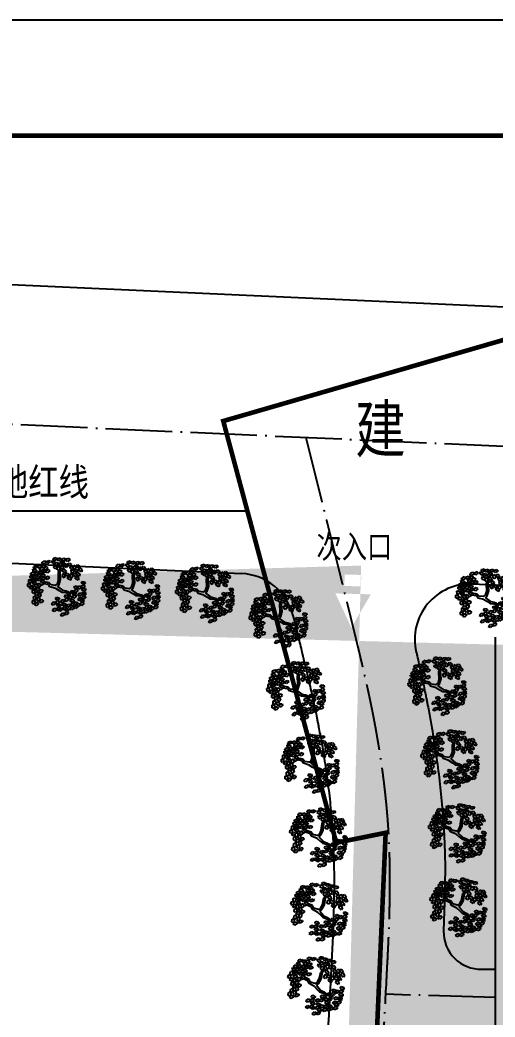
# Model space of a CAD drawing. Extents: x 302512 to 1034855, y -184136 to 410364.
# Drawn here: x 485778 to 537065, y 302794 to 410364 of the extents above; entities that cross this region are included whole.
import ezdxf
from ezdxf.enums import TextEntityAlignment as Align

# ---------------------------------------------------------------- set-up
doc = ezdxf.new("R2010")
doc.units = 0
doc.header["$MEASUREMENT"] = 0
doc.linetypes.add('ACAD_ISO04W100', pattern=[30.5, 24, -3, 0.5, -3])
doc.linetypes.add('DASHED2', pattern=[0.375, 0.25, -0.125])
for name, color, linetype in [('PUB_TEXT', 7, 'Continuous'), ('PUB_TITLE', 4, 'Continuous'), ('TREE2', 84, 'Continuous'), ('WALL', 4, 'Continuous'), ('WZ', 2, 'Continuous'), ('红线', 20, 'Continuous'), ('道路线', 161, 'Continuous')]:
    doc.layers.add(name, color=color, linetype=linetype)
doc.styles.add('-黑体', font='', dxfattribs={"width": 0.8})
doc.styles.add('DIM', font='txt')
doc.styles.get('-黑体').set_extended_font_data('黑体')

# ---------------------------------------------------------------- blocks, each defined once
blk = doc.blocks.new('M_F18')
for p, q in [((-1067, 1335), (-881, 1359)), ((-1032, 1219), (-1067, 1335)), ((-1054, 1505), (-932, 1605)), ((-1042, 1414), (-1054, 1505)), ((-933, 1400), (-1042, 1414)), ((-824, 1552), (-933, 1400)), ((-932, 1605), (-824, 1552)), ((-881, 1359), (-817, 1269)), ((-817, 1269), (-875, 1198)), ((-827, 1317), (-704, 1418)), ((-814, 1226), (-827, 1317)), ((-817, 1597), (-695, 1697)), ((-805, 1506), (-817, 1597)), ((-705, 1212), (-814, 1226)), ((-696, 1492), (-805, 1506)), ((-596, 1365), (-705, 1212)), ((-704, 1418), (-596, 1365)), ((-586, 1644), (-696, 1492)), ((-695, 1697), (-586, 1644)), ((-590, 1196), (-468, 1296)), ((-589, 1409), (-467, 1509)), ((-577, 1318), (-589, 1409)), ((-468, 1304), (-577, 1318)), ((-359, 1243), (-469, 1090)), ((-358, 1456), (-468, 1304)), ((-468, 1296), (-359, 1243)), ((-467, 1509), (-358, 1456)), ((-353, 1287), (-231, 1387)), ((-340, 1196), (-353, 1287)), ((-122, 1334), (-232, 1182)), ((-231, 1387), (-122, 1334)), ((-2, 1553), (59, 1699)), ((52, 1478), (-2, 1553)), ((155, 1517), (52, 1478)), ((59, 1699), (179, 1703)), ((179, 1703), (155, 1517)), ((208, 1557), (250, 1658)), ((327, 1412), (208, 1557)), ((236, 1304), (277, 1406)), ((355, 1159), (236, 1304)), ((250, 1658), (341, 1647)), ((277, 1406), (369, 1394)), ((406, 1503), (327, 1412)), ((341, 1647), (406, 1503)), ((434, 1250), (355, 1159)), ((369, 1394), (434, 1250)), ((410, 1506), (470, 1652)), ((464, 1432), (410, 1506)), ((566, 1470), (464, 1432)), ((470, 1652), (591, 1656)), ((591, 1656), (566, 1470)), ((620, 1510), (662, 1612)), ((739, 1365), (620, 1510)), ((647, 1257), (689, 1359)), ((767, 1112), (647, 1257)), ((662, 1612), (753, 1600)), ((681, 1450), (742, 1595)), ((735, 1375), (681, 1450)), ((689, 1359), (780, 1347)), ((838, 1414), (735, 1375)), ((818, 1456), (739, 1365)), ((742, 1595), (863, 1600)), ((753, 1600), (818, 1456)), ((780, 1347), (846, 1204)), ((863, 1600), (838, 1414)), ((891, 1454), (933, 1555)), ((1010, 1309), (891, 1454)), ((919, 1201), (961, 1302)), ((933, 1555), (1024, 1544)), ((961, 1302), (1052, 1291)), ((1090, 1400), (1010, 1309)), ((1024, 1544), (1090, 1400)), ((1041, 1252), (1101, 1398)), ((1095, 1178), (1041, 1252)), ((1052, 1291), (1117, 1147)), ((1101, 1398), (1222, 1403)), ((1222, 1403), (1197, 1217)), ((1251, 1257), (1292, 1358)), ((1370, 1111), (1251, 1257)), ((1292, 1358), (1384, 1347)), ((1384, 1347), (1449, 1203)), ((-1625, 804), (-1517, 858)), ((-1619, 646), (-1625, 804)), ((-1539, 601), (-1619, 646)), ((-1554, 1048), (-1446, 1103)), ((-1548, 890), (-1554, 1048)), ((-1468, 845), (-1548, 890)), ((-1462, 679), (-1539, 601)), ((-1517, 858), (-1462, 679)), ((-1491, 533), (-1397, 695)), ((-1391, 923), (-1468, 845)), ((-1446, 1103), (-1391, 923)), ((-1397, 695), (-1287, 692)), ((-1379, 579), (-1271, 633)), ((-1287, 692), (-1266, 603)), ((-1278, 847), (-1091, 871)), ((-1242, 731), (-1278, 847)), ((-1271, 633), (-1216, 454)), ((-1265, 1017), (-1143, 1117)), ((-1252, 926), (-1265, 1017)), ((-1144, 912), (-1252, 926)), ((-1086, 710), (-1242, 731)), ((-1186, 520), (-1064, 620)), ((-1034, 1064), (-1144, 912)), ((-1143, 1117), (-1034, 1064)), ((-1091, 871), (-1027, 781)), ((-1027, 781), (-1086, 710)), ((-1064, 620), (-955, 567)), ((-875, 1198), (-1032, 1219)), ((-1027, 1109), (-905, 1209)), ((-1015, 1018), (-1027, 1109)), ((-906, 1004), (-1015, 1018)), ((-949, 611), (-826, 711)), ((-797, 1156), (-906, 1004)), ((-905, 1209), (-797, 1156)), ((-839, 1147), (-653, 1171)), ((-804, 1031), (-839, 1147)), ((-718, 658), (-827, 506)), ((-826, 711), (-718, 658)), ((-647, 1010), (-804, 1031)), ((-686, 745), (-564, 845)), ((-674, 654), (-686, 745)), ((-565, 639), (-674, 654)), ((-653, 1171), (-589, 1082)), ((-589, 1082), (-647, 1010)), ((-603, 1025), (-417, 1049)), ((-567, 909), (-603, 1025)), ((-578, 1105), (-590, 1196)), ((-469, 1090), (-578, 1105)), ((-411, 888), (-567, 909)), ((-456, 792), (-565, 639)), ((-564, 845), (-456, 792)), ((-449, 837), (-327, 937)), ((-437, 746), (-449, 837)), ((-328, 731), (-437, 746)), ((-417, 1049), (-353, 960)), ((-353, 960), (-411, 888)), ((-232, 1182), (-340, 1196)), ((-218, 884), (-328, 731)), ((-327, 937), (-218, 884)), ((182, 1055), (243, 1201)), ((236, 981), (182, 1055)), ((339, 1019), (236, 981)), ((243, 1201), (363, 1206)), ((363, 1206), (339, 1019)), ((392, 1059), (434, 1161)), ((511, 914), (392, 1059)), ((420, 806), (461, 908)), ((539, 661), (420, 806)), ((434, 1161), (525, 1149)), ((456, 591), (543, 648)), ((461, 908), (553, 897)), ((506, 886), (567, 1032)), ((560, 812), (506, 886)), ((590, 1006), (511, 914)), ((525, 1149), (590, 1006)), ((618, 753), (539, 661)), ((543, 648), (578, 751)), ((553, 897), (618, 753)), ((663, 851), (560, 812)), ((567, 1032), (688, 1037)), ((605, 601), (754, 648)), ((688, 1037), (663, 851)), ((716, 890), (758, 992)), ((835, 745), (716, 890)), ((744, 638), (786, 739)), ((863, 492), (744, 638)), ((758, 992), (849, 981)), ((846, 1204), (767, 1112)), ((786, 739), (877, 728)), ((914, 837), (835, 745)), ((849, 981), (914, 837)), ((877, 728), (942, 584)), ((1038, 1056), (919, 1201)), ((953, 670), (1014, 816)), ((1007, 596), (953, 670)), ((1110, 635), (1007, 596)), ((1014, 816), (1134, 821)), ((1117, 1147), (1038, 1056)), ((1197, 1217), (1095, 1178)), ((1134, 821), (1110, 635)), ((1146, 858), (1206, 1004)), ((1200, 784), (1146, 858)), ((1163, 675), (1205, 776)), ((1282, 529), (1163, 675)), ((1303, 822), (1200, 784)), ((1205, 776), (1296, 765)), ((1206, 1004), (1327, 1008)), ((1278, 1004), (1320, 1105)), ((1397, 859), (1278, 1004)), ((1361, 621), (1282, 529)), ((1296, 765), (1361, 621)), ((1327, 1008), (1303, 822)), ((1320, 1105), (1411, 1094)), ((1356, 862), (1398, 964)), ((1475, 717), (1356, 862)), ((1449, 1203), (1370, 1111)), ((1383, 609), (1425, 711)), ((1477, 950), (1397, 859)), ((1398, 964), (1489, 952)), ((1411, 1094), (1477, 950)), ((1425, 711), (1516, 699)), ((1554, 809), (1475, 717)), ((1489, 952), (1554, 809)), ((1516, 699), (1582, 556)), ((-1765, 287), (-1657, 342)), ((-1759, 129), (-1765, 287)), ((-1679, 84), (-1759, 129)), ((-1694, 532), (-1586, 586)), ((-1689, 374), (-1694, 532)), ((-1609, 329), (-1689, 374)), ((-1602, 162), (-1679, 84)), ((-1657, 342), (-1602, 162)), ((-1631, 16), (-1537, 179)), ((-1517, -25), (-1631, 16)), ((-1531, 407), (-1609, 329)), ((-1586, 586), (-1531, 407)), ((-1537, 179), (-1428, 176)), ((-1406, 86), (-1517, -25)), ((-1377, 491), (-1491, 533)), ((-1449, 334), (-1342, 389)), ((-1444, 176), (-1449, 334)), ((-1364, 131), (-1444, 176)), ((-1428, 176), (-1406, 86)), ((-1373, 421), (-1379, 579)), ((-1266, 603), (-1377, 491)), ((-1293, 376), (-1373, 421)), ((-1286, 209), (-1364, 131)), ((-1342, 389), (-1286, 209)), ((-1316, 63), (-1222, 226)), ((-1202, 21), (-1316, 63)), ((-1216, 454), (-1293, 376)), ((-1222, 226), (-1112, 223)), ((-1091, 133), (-1202, 21)), ((-1199, 349), (-1012, 373)), ((-1163, 234), (-1199, 349)), ((-1174, 429), (-1186, 520)), ((-1065, 414), (-1174, 429)), ((-1007, 213), (-1163, 234)), ((-1112, 223), (-1091, 133)), ((-955, 567), (-1065, 414)), ((-1012, 373), (-949, 284)), ((-949, 284), (-1007, 213)), ((-824, 235), (-990, 347)), ((-824, 338), (-981, 432)), ((-936, 520), (-949, 611)), ((-827, 506), (-936, 520)), ((-386, 282), (-824, 338)), ((-394, 159), (-824, 235)), ((-699, 574), (-513, 598)), ((-664, 459), (-699, 574)), ((-507, 438), (-664, 459)), ((-513, 598), (-449, 509)), ((-449, 509), (-507, 438)), ((-158, 37), (-394, 159)), ((-96, 122), (-386, 282)), ((-96, -103), (-158, 37)), ((0, 0), (-96, 122)), ((0, 0), (289, 263)), ((88, -122), (254, 66)), ((254, 66), (394, 216)), ((289, 263), (377, 469)), ((377, 469), (456, 591)), ((394, 216), (473, 441)), ((473, 441), (605, 601)), ((594, 379), (654, 525)), ((648, 305), (594, 379)), ((750, 344), (648, 305)), ((654, 525), (775, 530)), ((775, 530), (750, 344)), ((804, 383), (846, 485)), ((923, 238), (804, 383)), ((831, 131), (873, 232)), ((951, -15), (831, 131)), ((846, 485), (937, 474)), ((942, 584), (863, 492)), ((873, 232), (964, 221)), ((1002, 330), (923, 238)), ((937, 474), (1002, 330)), ((1030, 77), (951, -15)), ((964, 221), (1030, 77)), ((1076, 145), (1136, 291)), ((1130, 70), (1076, 145)), ((1232, 109), (1130, 70)), ((1136, 291), (1257, 295)), ((1191, 422), (1232, 523)), ((1310, 277), (1191, 422)), ((1232, 523), (1324, 512)), ((1257, 295), (1232, 109)), ((1286, 149), (1327, 250)), ((1405, 4), (1286, 149)), ((1389, 368), (1310, 277)), ((1324, 512), (1389, 368)), ((1327, 250), (1419, 239)), ((1503, 464), (1383, 609)), ((1484, 95), (1405, 4)), ((1409, 220), (1469, 366)), ((1463, 145), (1409, 220)), ((1419, 239), (1484, 95)), ((1565, 184), (1463, 145)), ((1469, 366), (1590, 370)), ((1582, 556), (1503, 464)), ((1590, 370), (1565, 184)), ((1619, 224), (1660, 325)), ((1738, 79), (1619, 224)), ((1646, -29), (1688, 72)), ((1660, 325), (1752, 314)), ((1688, 72), (1779, 61)), ((1817, 170), (1738, 79)), ((1752, 314), (1817, 170)), ((1779, 61), (1845, -83)), ((-1703, -450), (-1609, -374)), ((-1664, -603), (-1703, -450)), ((-1686, -196), (-1592, -120)), ((-1647, -349), (-1686, -196)), ((-1576, -631), (-1664, -603)), ((-1559, -377), (-1647, -349)), ((-1609, -374), (-1517, -538)), ((-1592, -120), (-1500, -284)), ((-1517, -538), (-1576, -631)), ((-1500, -284), (-1559, -377)), ((-1515, -687), (-1458, -508)), ((-1458, -508), (-1350, -488)), ((-1310, -571), (-1395, -704)), ((-1361, -675), (-1267, -599)), ((-1350, -488), (-1310, -571)), ((-1344, -422), (-1250, -345)), ((-1305, -575), (-1344, -422)), ((-1217, -602), (-1305, -575)), ((-1267, -599), (-1175, -763)), ((-1250, -345), (-1158, -509)), ((-1158, -509), (-1217, -602)), ((-1160, -591), (-1066, -515)), ((-1121, -744), (-1160, -591)), ((-1143, -337), (-1049, -261)), ((-1104, -490), (-1143, -337)), ((-1016, -517), (-1104, -490)), ((-1066, -515), (-974, -679)), ((-1049, -261), (-957, -425)), ((-957, -425), (-1016, -517)), ((-757, -685), (-663, -609)), ((-740, -431), (-646, -355)), ((-701, -584), (-740, -431)), ((-613, -611), (-701, -584)), ((-663, -609), (-571, -773)), ((-646, -355), (-554, -519)), ((-554, -519), (-613, -611)), ((-324, -460), (-447, -761)), ((-228, -516), (-342, -807)), ((-175, -366), (-324, -460)), ((-79, -451), (-228, -516)), ((-96, -103), (-175, -366)), ((88, -122), (-79, -451)), ((629, -193), (689, -48)), ((683, -268), (629, -193)), ((785, -229), (683, -268)), ((689, -48), (810, -43)), ((810, -43), (785, -229)), ((839, -189), (881, -88)), ((958, -334), (839, -189)), ((866, -442), (908, -341)), ((986, -587), (866, -442)), ((881, -88), (972, -99)), ((908, -341), (999, -352)), ((1037, -243), (958, -334)), ((972, -99), (1037, -243)), ((1065, -496), (986, -587)), ((999, -352), (1065, -496)), ((1032, -212), (1092, -66)), ((1086, -287), (1032, -212)), ((1188, -248), (1086, -287)), ((1092, -66), (1213, -62)), ((1213, -62), (1188, -248)), ((1242, -208), (1284, -106)), ((1361, -353), (1242, -208)), ((1269, -461), (1311, -359)), ((1389, -606), (1269, -461)), ((1284, -106), (1375, -118)), ((1311, -359), (1402, -371)), ((1313, -104), (1355, -3)), ((1432, -249), (1313, -104)), ((1355, -3), (1446, -14)), ((1440, -262), (1361, -353)), ((1375, -118), (1440, -262)), ((1468, -515), (1389, -606)), ((1402, -371), (1468, -515)), ((1512, -158), (1432, -249)), ((1446, -14), (1512, -158)), ((1765, -174), (1646, -29)), ((1845, -83), (1765, -174)), ((-1545, -1023), (-1451, -947)), ((-1506, -1176), (-1545, -1023)), ((-1528, -769), (-1434, -693)), ((-1489, -922), (-1528, -769)), ((-1395, -704), (-1515, -687)), ((-1419, -1203), (-1506, -1176)), ((-1401, -949), (-1489, -922)), ((-1451, -947), (-1359, -1111)), ((-1434, -693), (-1342, -857)), ((-1359, -1111), (-1419, -1203)), ((-1342, -857), (-1401, -949)), ((-1322, -828), (-1361, -675)), ((-1357, -1260), (-1300, -1081)), ((-1235, -856), (-1322, -828)), ((-1300, -1081), (-1192, -1061)), ((-1152, -1143), (-1237, -1276)), ((-1175, -763), (-1235, -856)), ((-1192, -1061), (-1152, -1143)), ((-1186, -1276), (-1092, -1200)), ((-1173, -912), (-1116, -733)), ((-1053, -929), (-1173, -912)), ((-1169, -1023), (-1075, -946)), ((-1130, -1176), (-1169, -1023)), ((-1042, -1203), (-1130, -1176)), ((-1033, -771), (-1121, -744)), ((-1116, -733), (-1008, -713)), ((-1092, -1200), (-1000, -1364)), ((-1075, -946), (-983, -1110)), ((-968, -796), (-1053, -929)), ((-983, -1110), (-1042, -1203)), ((-974, -679), (-1033, -771)), ((-1008, -713), (-968, -796)), ((-985, -1164), (-891, -1088)), ((-946, -1317), (-985, -1164)), ((-972, -828), (-915, -649)), ((-852, -844), (-972, -828)), ((-967, -910), (-873, -834)), ((-928, -1063), (-967, -910)), ((-841, -1090), (-928, -1063)), ((-915, -649), (-807, -629)), ((-891, -1088), (-799, -1251)), ((-873, -834), (-782, -998)), ((-767, -711), (-852, -844)), ((-782, -998), (-841, -1090)), ((-807, -629), (-767, -711)), ((-797, -1400), (-739, -1221)), ((-765, -1182), (-671, -1106)), ((-726, -1335), (-765, -1182)), ((-718, -838), (-757, -685)), ((-748, -929), (-654, -852)), ((-709, -1082), (-748, -929)), ((-739, -1221), (-631, -1201)), ((-630, -865), (-718, -838)), ((-621, -1109), (-709, -1082)), ((-671, -1106), (-580, -1270)), ((-654, -852), (-562, -1016)), ((-631, -1201), (-592, -1284)), ((-571, -773), (-630, -865)), ((-562, -1016), (-621, -1109)), ((-569, -922), (-512, -743)), ((-449, -938), (-569, -922)), ((-520, -1240), (-412, -1220)), ((-512, -743), (-404, -723)), ((-364, -805), (-449, -938)), ((-434, -1022), (-248, -1004)), ((-403, -1138), (-434, -1022)), ((-412, -1220), (-372, -1303)), ((-404, -723), (-364, -805)), ((-247, -1164), (-403, -1138)), ((-342, -807), (-272, -958)), ((-248, -1004), (-187, -1095)), ((-187, -1095), (-247, -1164)), ((-209, -1140), (-22, -1122)), ((-178, -1257), (-209, -1140)), ((-26, -1056), (0, -949)), ((115, -1180), (-26, -1056)), ((-22, -1122), (38, -1214)), ((38, -1214), (-22, -1283)), ((0, -949), (91, -946)), ((91, -946), (179, -1077)), ((179, -1077), (115, -1180)), ((170, -1125), (357, -1107)), ((202, -1241), (170, -1125)), ((357, -1107), (418, -1198)), ((418, -1198), (357, -1268)), ((395, -1243), (582, -1225)), ((579, -1159), (604, -1052)), ((719, -1283), (579, -1159)), ((582, -1225), (643, -1317)), ((604, -1052), (696, -1049)), ((696, -1049), (783, -1181)), ((783, -1181), (719, -1283)), ((-1237, -1276), (-1357, -1260)), ((-1147, -1429), (-1186, -1276)), ((-1059, -1457), (-1147, -1429)), ((-1000, -1364), (-1059, -1457)), ((-998, -1513), (-941, -1334)), ((-878, -1530), (-998, -1513)), ((-858, -1344), (-946, -1317)), ((-941, -1334), (-833, -1314)), ((-793, -1397), (-878, -1530)), ((-799, -1251), (-858, -1344)), ((-833, -1314), (-793, -1397)), ((-677, -1417), (-797, -1400)), ((-785, -1519), (-598, -1501)), ((-753, -1636), (-785, -1519)), ((-598, -1662), (-753, -1636)), ((-639, -1363), (-726, -1335)), ((-592, -1284), (-677, -1417)), ((-580, -1270), (-639, -1363)), ((-598, -1501), (-537, -1593)), ((-537, -1593), (-598, -1662)), ((-577, -1419), (-520, -1240)), ((-458, -1436), (-577, -1419)), ((-560, -1637), (-373, -1620)), ((-528, -1754), (-560, -1637)), ((-372, -1780), (-528, -1754)), ((-372, -1303), (-458, -1436)), ((-376, -1553), (-351, -1446)), ((-236, -1678), (-376, -1553)), ((-373, -1620), (-312, -1711)), ((-312, -1711), (-372, -1780)), ((-351, -1446), (-259, -1443)), ((-347, -1312), (-160, -1295)), ((-315, -1429), (-347, -1312)), ((-159, -1455), (-315, -1429)), ((-259, -1443), (-172, -1575)), ((-172, -1575), (-236, -1678)), ((-22, -1283), (-178, -1257)), ((-160, -1295), (-99, -1386)), ((-99, -1386), (-159, -1455)), ((-122, -1431), (65, -1413)), ((-90, -1547), (-122, -1431)), ((66, -1574), (-90, -1547)), ((62, -1347), (87, -1240)), ((203, -1471), (62, -1347)), ((65, -1413), (126, -1504)), ((126, -1504), (66, -1574)), ((87, -1240), (179, -1237)), ((179, -1237), (266, -1368)), ((357, -1268), (202, -1241)), ((266, -1368), (203, -1471)), ((284, -1444), (471, -1426)), ((316, -1561), (284, -1444)), ((471, -1587), (316, -1561)), ((427, -1360), (395, -1243)), ((583, -1386), (427, -1360)), ((471, -1426), (532, -1518)), ((532, -1518), (471, -1587)), ((509, -1562), (696, -1544)), ((541, -1679), (509, -1562)), ((697, -1705), (541, -1679)), ((643, -1317), (583, -1386)), ((693, -1478), (718, -1371)), ((833, -1603), (693, -1478)), ((696, -1544), (757, -1636)), ((757, -1636), (697, -1705)), ((718, -1371), (810, -1368)), ((810, -1368), (897, -1500)), ((897, -1500), (833, -1603))]:
    blk.add_line(p, q)
at = {"width": 0.8, "flags": 9}
for tag in ['XSIZE', 'YSIZE']:
    blk.add_attdef(tag, (0, 0), '', height=0.5, dxfattribs=at)
at = {"style": 'DIM', "flags": 1}
for tag in ['YVALUE', 'XVALUE']:
    blk.add_attdef(tag, (0, 0), '', height=0.02, dxfattribs=at)
blk = doc.blocks.new('Z')
at = {"layer": 'TREE2', "xscale": 1.755, "yscale": 1.755, "zscale": 1.755}
blk.add_blockref('M_F18', (0, 0), dxfattribs=at)

msp = doc.modelspace()

# ---------------------------------------------------------------- hatches: boundary and pattern name
at = {"linetype": 'ByBlock', "lineweight": 5}
h = msp.add_hatch(color=256, dxfattribs=at)
h.paths.add_polyline_path([(522593, 349254), (520797, 349301), (520830, 350539), (522625, 350491)], flags=16)
h.paths.add_polyline_path([(519829, 348499), (521553, 344815), (523660, 348398)], flags=17)
edge = h.paths.add_edge_path()
edge.add_line((572984, 342026), (375867, 347237))
edge.add_line((522608, 351500), (519299, 226302))

# ---------------------------------------------------------------- linework, layer by layer
msp.add_line((479295, 357391), (510328, 357391))
at = {"layer": 'PUB_TEXT', "linetype": 'DASHED2', "ltscale": 11501}
msp.add_lwpolyline([(679157, 151273, 500, 500, 0), (674477, 179623, 500, 500, 0), (570707, 177823, 500, 500, 0), (555677, 191093, 500, 500, 0), (576317, 296223, 500, 500, 0), (582277, 325893, 500, 500, 0), (611027, 352093, 500, 500, 0), (587227, 362593, 500, 500, 0), (568227, 384593, 500, 500, 0), (507727, 367093, 500, 500, 0), (519927, 321593, 500, 500, 0), (525257, 322673, 500, 500, 0), (524047, 295193, 500, 500, 0), (523197, 273733, 500, 500, 0), (513647, 246793, 500, 500, 0), (511727, 220833, 500, 500, 0), (509167, 213603, 500, 500, 0), (488787, 113993, 500, 500, 0), (505977, 97613, 500, 500, 0), (504767, 88883, 500, 500, 0), (517387, 66043, 500, 500, 0), (535207, 49083, 500, 500, 0), (563797, 36593, 500, 500, 0), (551657, 5253, 500, 500, 0)], format="xyseb", dxfattribs=at)
at = {"layer": 'PUB_TITLE'}
msp.add_lwpolyline([(398464, -184136), (398464, 410364), (818964, 410364), (818964, -184136)], close=True, dxfattribs=at)
msp.add_lwpolyline([(403464, -179136, 500, 500, 0), (813964, -179136, 500, 500, 0), (813964, 397864, 500, 500, 0), (403464, 397864, 500, 500, 0)], format="xyseb", close=True, dxfattribs=at)
at = {"layer": 'WALL'}
msp.add_line((537065, 343763), (537064, 280025), dxfattribs=at)
at = {"layer": 'WZ'}
for p, q in [((682142, 372901), (449942, 383367)), ((448727, 353391), (509707, 350643))]:
    msp.add_line(p, q, dxfattribs=at)
msp.add_arc((509436, 344649), 6000, 13.86322, 87.41925, dxfattribs=at)
msp.add_open_spline([(515262, 346086), (515270, 346053), (515278, 346021), (515452, 345316), (515608, 344680), (515905, 343470), (516045, 342895), (516280, 341925), (516378, 341518), (516566, 340732), (516656, 340352), (516814, 339681), (516883, 339385), (517017, 338806), (517081, 338524), (517207, 337971), (517267, 337700), (517385, 337166), (517442, 336904), (517554, 336385), (517608, 336129), (517715, 335619), (517767, 335366), (517830, 335052), (517842, 334991), (517868, 334862), (517882, 334794), (517909, 334659), (517922, 334591), (517962, 334389), (517988, 334253), (518067, 333847), (518118, 333577), (518269, 332765), (518365, 332225), (518601, 330839), (518734, 329995), (518975, 328310), (519084, 327469), (519276, 325791), (519359, 324953), (519439, 323986), (519449, 323854), (519480, 323459), (519498, 323195), (519526, 322788), (519535, 322643), (519548, 322419), (519553, 322338), (519560, 322221), (519562, 322184), (519566, 322111), (519568, 322074), (519574, 321964), (519577, 321890), (519589, 321670), (519596, 321522), (519616, 321080), (519627, 320784), (519657, 319891), (519670, 319291), (519685, 318085), (519687, 317479), (519680, 316261), (519671, 315649), (519645, 314419), (519628, 313801), (519587, 312558), (519563, 311934), (519509, 310680), (519480, 310049), (519417, 308783), (519384, 308146), (519316, 306867), (519281, 306225), (519211, 304934), (519176, 304285), (519108, 302981), (519075, 302327), (519012, 301011), (518983, 300350), (518952, 299591), (518948, 299496), (518941, 299307), (518937, 299213), (518927, 298929), (518920, 298741), (518900, 298175), (518887, 297799), (518853, 296705), (518832, 295990), (518794, 294565), (518776, 293856), (518740, 292444), (518722, 291742), (518684, 290344), (518664, 289648), (518620, 288265), (518596, 287577), (518540, 286209), (518510, 285529), (518440, 284177), (518400, 283505), (518311, 282169), (518262, 281506), (518150, 280187), (518088, 279533), (517949, 278232), (517873, 277586), (517704, 276304), (517612, 275668), (517495, 274939), (517479, 274841), (517431, 274548), (517398, 274354), (517345, 274054), (517327, 273949), (517291, 273749), (517273, 273654), (517253, 273541), (517249, 273522), (517242, 273484), (517238, 273466), (517228, 273409), (517221, 273371), (517199, 273257), (517185, 273181), (517141, 272954), (517111, 272802), (517019, 272345), (516955, 272039), (516794, 271289), (516694, 270843), (516486, 269948), (516378, 269497), (516155, 268591), (516039, 268135), (515803, 267219), (515682, 266758), (515435, 265830), (515310, 265363), (515056, 264424), (514927, 263951), (514669, 263000), (514539, 262522), (514279, 261558), (514149, 261073), (513891, 260097), (513763, 259605), (513605, 258990), (513575, 258870), (513527, 258681), (513509, 258612), (513478, 258488), (513464, 258432), (513444, 258352), (513438, 258328), (513422, 258263), (513412, 258223), (513392, 258143), (513382, 258103), (513352, 257982), (513332, 257902), (513273, 257662), (513234, 257502), (513117, 257022), (513041, 256702), (512814, 255744), (512668, 255108), (512382, 253837), (512243, 253204), (511970, 251942), (511837, 251312), (511573, 250058), (511443, 249433), (511186, 248188), (511059, 247567), (510805, 246331), (510678, 245715), (510517, 244940), (510484, 244778), (510430, 244521), (510410, 244425), (510381, 244286), (510372, 244242), (510354, 244154), (510345, 244110), (510317, 243979), (510299, 243891), (510243, 243627), (510206, 243451), (510095, 242923), (510020, 242571), (509796, 241514), (509644, 240809), (509199, 238748), (508902, 237391), (508304, 234670), (508003, 233307), (507401, 230573), (507100, 229203), (506504, 226455), (506208, 225077), (505866, 223451), (505815, 223208), (505734, 222820), (505704, 222676), (505647, 222401), (505619, 222270), (505579, 222076), (505566, 222013), (505540, 221888), (505527, 221826), (505489, 221638), (505463, 221513), (505386, 221138), (505335, 220888), (505182, 220139), (505081, 219640), (504779, 218144), (504581, 217148), (504187, 215162), (503991, 214170), (503601, 212193), (503405, 211207), (503160, 209978), (503111, 209733), (503031, 209334), (503001, 209180), (502938, 208868), (502906, 208710), (502859, 208479), (502845, 208406), (502815, 208261), (502801, 208188), (502757, 207970), (502727, 207825), (502639, 207390), (502580, 207099), (502402, 206228), (502283, 205648), (501922, 203906), (501679, 202745), (500942, 199264), (500439, 196945), (498976, 190329), (497991, 186034), (496874, 181299), (496769, 180856), (496454, 179528), (496243, 178642), (495945, 177399), (495859, 177042), (495601, 175972), (495429, 175258), (495184, 174252), (495113, 173960), (494976, 173397), (494911, 173127), (494828, 172788), (494811, 172718), (494777, 172579), (494760, 172509), (494709, 172300), (494675, 172161), (494572, 171743), (494504, 171464), (494299, 170627), (494161, 170068), (493747, 168381), (493470, 167250), (492919, 164982), (492644, 163844), (492102, 161560), (491834, 160415), (491309, 158114), (491051, 156959), (490551, 154640), (490307, 153475), (489840, 151136), (489615, 149961), (489188, 147600), (488985, 146414), (488607, 144029), (488431, 142831), (488110, 140421), (487965, 139210), (487819, 137821), (487802, 137649), (487782, 137448), (487779, 137418), (487773, 137359), (487770, 137330), (487761, 137241), (487755, 137182), (487738, 137005), (487727, 136886), (487693, 136530), (487671, 136292), (487607, 135557), (487567, 135058), (487496, 134053), (487464, 133547), (487412, 132528), (487391, 132016), (487362, 130985), (487353, 130467), (487350, 129424), (487356, 128900), (487384, 127847), (487406, 127317), (487463, 126349), (487495, 125910), (487572, 125030), (487618, 124588), (487682, 124057), (487693, 123969), (487726, 123704), (487750, 123527), (487785, 123272), (487797, 123194), (487813, 123084), (487817, 123052), (487831, 122959), (487841, 122897), (487869, 122712), (487889, 122588), (487949, 122219), (487991, 121973), (488126, 121235), (488225, 120745), (488439, 119771), (488554, 119288), (488800, 118330), (488930, 117855), (489206, 116912), (489351, 116445), (489654, 115520), (489813, 115062), (490142, 114156), (490312, 113707), (490666, 112820), (490848, 112382), (491223, 111515), (491416, 111087), (491812, 110243), (492015, 109826), (492267, 109327), (492312, 109239), (492400, 109067), (492444, 108982), (492512, 108852), (492536, 108805), (492585, 108712), (492609, 108666), (492683, 108527), (492732, 108436), (492879, 108162), (492977, 107981), (493239, 107507), (493403, 107218), (493731, 106649), (493894, 106370), (494221, 105821), (494384, 105552), (494708, 105022), (494869, 104761), (495188, 104249), (495346, 103996), (495659, 103499), (495813, 103255), (496118, 102773), (496268, 102535), (496562, 102066), (496707, 101835), (496991, 101378), (497130, 101152), (497401, 100706), (497534, 100485), (497792, 100048), (497918, 99832), (498162, 99403), (498281, 99190), (498510, 98768), (498622, 98558), (498837, 98140), (498940, 97932), (499140, 97518), (499236, 97312), (499345, 97069), (499361, 97033), (499382, 96985), (499387, 96973), (499398, 96948), (499404, 96936), (499420, 96898), (499430, 96874), (499463, 96799), (499484, 96749), (499548, 96598), (499590, 96496), (499712, 96197), (499790, 95998), (499945, 95589), (500021, 95381), (500172, 94956), (500246, 94739), (500393, 94296), (500466, 94071), (500610, 93613), (500681, 93380), (500822, 92905), (500892, 92664), (501031, 92174), (501100, 91926), (501238, 91421), (501306, 91165), (501443, 90646), (501512, 90383), (501649, 89850), (501717, 89581), (501855, 89035), (501924, 88758), (502064, 88200), (502135, 87917), (502277, 87347), (502349, 87058), (502523, 86366), (502626, 85960), (502836, 85137), (502944, 84721), (503167, 83879), (503282, 83454), (503520, 82594), (503644, 82160), (503900, 81284), (504033, 80842), (504310, 79951), (504455, 79501), (504757, 78597), (504914, 78141), (505244, 77225), (505416, 76764), (505776, 75838), (505965, 75372), (506359, 74438), (506565, 73968), (506997, 73027), (507223, 72556), (507695, 71610), (507941, 71137), (508251, 70568), (508303, 70472), (508462, 70185), (508570, 69993), (508735, 69706), (508791, 69609), (508864, 69484), (508881, 69454), (508916, 69395), (508934, 69365), (508994, 69262), (509038, 69189), (509168, 68971), (509256, 68826), (509521, 68393), (509701, 68106), (510068, 67535), (510255, 67251), (510706, 66580), (510973, 66194), (511518, 65428), (511795, 65049), (512358, 64296), (512644, 63923), (513225, 63183), (513520, 62816), (514116, 62089), (514417, 61728), (515027, 61014), (515335, 60660), (515956, 59958), (516269, 59611), (516900, 58923), (517218, 58582), (517857, 57908), (518178, 57574), (518948, 56786), (519398, 56334), (520301, 55446), (520753, 55009), (521657, 54152), (522108, 53731), (522559, 53318)], degree=3, knots=[4505.3617892, 4505.3617892, 4505.3617892, 4505.3617892, 4566.8696027, 4566.8696027, 5834.5058399, 5834.5058399, 7102.1420772, 7102.1420772, 8081.5442783, 8081.5442783, 9060.9464793, 9060.9464793, 9871.5311128, 9871.5311128, 10682.1157463, 10682.1157463, 11492.7003798, 11492.7003798, 12303.2850132, 12303.2850132, 13113.8696467, 13113.8696467, 13924.4542802, 13924.4542802, 14120.5982414, 14120.5982414, 14337.5647587, 14337.5647587, 14554.531276, 14554.531276, 14988.4643107, 14988.4643107, 15856.33038, 15856.33038, 17592.0625187, 17592.0625187, 20305.3041241, 20305.3041241, 23018.5457295, 23018.5457295, 25731.7873349, 25731.7873349, 26160.9268325, 26160.9268325, 27019.2058279, 27019.2058279, 27488.8043909, 27488.8043909, 27751.8797327, 27751.8797327, 27871.7202641, 27871.7202641, 27991.5607956, 27991.5607956, 28231.2418586, 28231.2418586, 28710.6039845, 28710.6039845, 29669.3282363, 29669.3282363, 31600.5996203, 31600.5996203, 33531.8710043, 33531.8710043, 35463.1423883, 35463.1423883, 37394.4137722, 37394.4137722, 39325.6851562, 39325.6851562, 41256.9565402, 41256.9565402, 43188.2279241, 43188.2279241, 45119.4993081, 45119.4993081, 47050.7706921, 47050.7706921, 48982.042076, 48982.042076, 50913.31346, 50913.31346, 51188.4761184, 51188.4761184, 51463.6387767, 51463.6387767, 52013.9640935, 52013.9640935, 53114.6147269, 53114.6147269, 55222.3032566, 55222.3032566, 57329.9917864, 57329.9917864, 59437.6803161, 59437.6803161, 61545.3688459, 61545.3688459, 63653.0573756, 63653.0573756, 65760.7459053, 65760.7459053, 67868.4344351, 67868.4344351, 69976.1229648, 69976.1229648, 72083.8114945, 72083.8114945, 74191.5000243, 74191.5000243, 76299.188554, 76299.188554, 76625.3670914, 76625.3670914, 77277.7241663, 77277.7241663, 77632.2736941, 77632.2736941, 77950.5848607, 77950.5848607, 78014.4305645, 78014.4305645, 78078.2762684, 78078.2762684, 78205.9676761, 78205.9676761, 78461.3504916, 78461.3504916, 78972.1161225, 78972.1161225, 79993.6473844, 79993.6473844, 81466.89083, 81466.89083, 82940.1342756, 82940.1342756, 84413.3777213, 84413.3777213, 85886.6211669, 85886.6211669, 87359.8646125, 87359.8646125, 88833.1080581, 88833.1080581, 90306.3515038, 90306.3515038, 91779.5949494, 91779.5949494, 93252.838395, 93252.838395, 93610.285256, 93610.285256, 93814.6635568, 93814.6635568, 93978.0336085, 93978.0336085, 94050.9716997, 94050.9716997, 94169.4213564, 94169.4213564, 94287.8710131, 94287.8710131, 94524.7703265, 94524.7703265, 94998.5689532, 94998.5689532, 95946.1662067, 95946.1662067, 97841.3607136, 97841.3607136, 99736.5552206, 99736.5552206, 101631.7497275, 101631.7497275, 103526.9442345, 103526.9442345, 105422.1387414, 105422.1387414, 107317.3332484, 107317.3332484, 107819.2965546, 107819.2965546, 108114.4262235, 108114.4262235, 108250.8397987, 108250.8397987, 108387.253374, 108387.253374, 108660.0805245, 108660.0805245, 109205.7348255, 109205.7348255, 110297.0434275, 110297.0434275, 112479.6606315, 112479.6606315, 116669.7249058, 116669.7249058, 120859.7891801, 120859.7891801, 125049.8534544, 125049.8534544, 129239.9177287, 129239.9177287, 129978.6047344, 129978.6047344, 130413.5685579, 130413.5685579, 130810.9575693, 130810.9575693, 131000.120271, 131000.120271, 131189.2829726, 131189.2829726, 131567.6083759, 131567.6083759, 132324.2591824, 132324.2591824, 133837.5607955, 133837.5607955, 136864.1640217, 136864.1640217, 139890.7672479, 139890.7672479, 142917.3704741, 142917.3704741, 143672.1278085, 143672.1278085, 144146.5333516, 144146.5333516, 144635.1137005, 144635.1137005, 144859.2763547, 144859.2763547, 145083.4390089, 145083.4390089, 145531.7643174, 145531.7643174, 146428.4149343, 146428.4149343, 148221.7161681, 148221.7161681, 151808.3186357, 151808.3186357, 158981.523571, 158981.523571, 172283.0511207, 172283.0511207, 173655.7921263, 173655.7921263, 176401.2741375, 176401.2741375, 177507.6879837, 177507.6879837, 179720.5156761, 179720.5156761, 180627.5490505, 180627.5490505, 181464.4406032, 181464.4406032, 181680.2739024, 181680.2739024, 181896.1072017, 181896.1072017, 182327.7738001, 182327.7738001, 183191.1069971, 183191.1069971, 184917.773391, 184917.773391, 188395.5421207, 188395.5421207, 191873.3108504, 191873.3108504, 195351.0795802, 195351.0795802, 198828.8483099, 198828.8483099, 202306.6170396, 202306.6170396, 205784.3857694, 205784.3857694, 209262.1544991, 209262.1544991, 212739.9232288, 212739.9232288, 216217.6919586, 216217.6919586, 216707.6882743, 216707.6882743, 216791.7042174, 216791.7042174, 216875.7201605, 216875.7201605, 217043.7520467, 217043.7520467, 217379.8158191, 217379.8158191, 218051.943364, 218051.943364, 219446.9667538, 219446.9667538, 220841.9901437, 220841.9901437, 222237.0135336, 222237.0135336, 223632.0369234, 223632.0369234, 225027.0603133, 225027.0603133, 226422.0837032, 226422.0837032, 227568.2797122, 227568.2797122, 228714.4757213, 228714.4757213, 228942.7217918, 228942.7217918, 229399.2139328, 229399.2139328, 229600.7492622, 229600.7492622, 229682.1804253, 229682.1804253, 229841.5889264, 229841.5889264, 230160.4059285, 230160.4059285, 230798.0399327, 230798.0399327, 232084.4251646, 232084.4251646, 233370.8103964, 233370.8103964, 234657.1956282, 234657.1956282, 235943.5808601, 235943.5808601, 237229.9660919, 237229.9660919, 238516.3513237, 238516.3513237, 239802.7365556, 239802.7365556, 241089.1217874, 241089.1217874, 242375.5070192, 242375.5070192, 242651.6515504, 242651.6515504, 242917.7545089, 242917.7545089, 243065.8170917, 243065.8170917, 243213.8796746, 243213.8796746, 243510.0048403, 243510.0048403, 244102.2551718, 244102.2551718, 245080.2952431, 245080.2952431, 246058.3353144, 246058.3353144, 247036.3753857, 247036.3753857, 248014.4154571, 248014.4154571, 248992.4555284, 248992.4555284, 249970.4955997, 249970.4955997, 250948.535671, 250948.535671, 251926.5757423, 251926.5757423, 252904.6158136, 252904.6158136, 253882.6558849, 253882.6558849, 254860.6959563, 254860.6959563, 255838.7360276, 255838.7360276, 256816.7760989, 256816.7760989, 257794.8161702, 257794.8161702, 258772.8562415, 258772.8562415, 258943.8672284, 258943.8672284, 259002.1892094, 259002.1892094, 259060.5111904, 259060.5111904, 259177.1551524, 259177.1551524, 259410.4430763, 259410.4430763, 259877.0189243, 259877.0189243, 260761.5698144, 260761.5698144, 261646.1207046, 261646.1207046, 262530.6715947, 262530.6715947, 263415.2224849, 263415.2224849, 264299.7733751, 264299.7733751, 265184.3242652, 265184.3242652, 266068.8751554, 266068.8751554, 266953.4260456, 266953.4260456, 267837.9769357, 267837.9769357, 268722.5278259, 268722.5278259, 269607.0787161, 269607.0787161, 270491.6296062, 270491.6296062, 271376.1804964, 271376.1804964, 272594.2823733, 272594.2823733, 273812.3842503, 273812.3842503, 275030.4861272, 275030.4861272, 276248.5880042, 276248.5880042, 277466.6898811, 277466.6898811, 278684.7917581, 278684.7917581, 279902.893635, 279902.893635, 281120.995512, 281120.995512, 282339.0973889, 282339.0973889, 283557.1992659, 283557.1992659, 284775.3011428, 284775.3011428, 285993.4030198, 285993.4030198, 286239.5565673, 286239.5565673, 286731.8636623, 286731.8636623, 286979.5744957, 286979.5744957, 287055.1839162, 287055.1839162, 287132.3253251, 287132.3253251, 287319.9840231, 287319.9840231, 287695.3014191, 287695.3014191, 288445.9362112, 288445.9362112, 289196.5710033, 289196.5710033, 290232.5126763, 290232.5126763, 291268.4543492, 291268.4543492, 292304.3960222, 292304.3960222, 293340.3376951, 293340.3376951, 294376.2793681, 294376.2793681, 295412.221041, 295412.221041, 296448.162714, 296448.162714, 297484.1043869, 297484.1043869, 298520.0460598, 298520.0460598, 299957.1883251, 299957.1883251, 301394.3305904, 301394.3305904, 302826.2651047, 302826.2651047, 302826.2651047, 302826.2651047], dxfattribs=at)
at = {"layer": '红线', "linetype": 'ACAD_ISO04W100', "ltscale": 300}
msp.add_line((537065, 304917), (525237, 305248), dxfattribs=at)
msp.add_lwpolyline([(449328, 368337), (681531, 357962)], dxfattribs=at)
msp.add_open_spline([(516631, 365330), (522003, 343825), (524067, 335553), (526407, 319400), (524416, 298169), (524910, 275855), (519127, 257530), (515773, 240219), (511944, 223785), (507346, 199759), (500950, 171865), (493850, 144411), (492925, 123706), (497738, 110177), (508005, 97514), (508745, 76275), (521931, 62035), (526614, 57740)], degree=3, knots=[2227.1107078, 2227.1107078, 2227.1107078, 2227.1107078, 14189.0803085, 27808.5516638, 50916.3425578, 77976.2760389, 94056.3879788, 108178.7107339, 130891.7026108, 144659.0552975, 181559.0552975, 216742.2899413, 229642.2899413, 242920.7592183, 258976.6044519, 287094.0277738, 302826.2651047, 302826.2651047, 302826.2651047, 302826.2651047], dxfattribs=at)
at = {"layer": '道路线'}
for p, q in [((534671, 349517), (576655, 347625)), ((535401, 307965), (537065, 307965))]:
    msp.add_line(p, q, dxfattribs=at)
for centre, radius, start, end in [((534401, 343523), 6000, 87.41925, 193.10141), ((535513, 311963), 4000, 178.49226, 271.60077)]:
    msp.add_arc(centre, radius, start, end, dxfattribs=at)
msp.add_open_spline([(528557, 342163), (528588, 342032), (528618, 341901), (528718, 341467), (528787, 341168), (528920, 340578), (528985, 340287), (529112, 339713), (529174, 339429), (529295, 338865), (529354, 338585), (529470, 338028), (529527, 337751), (529599, 337396), (529614, 337320), (529643, 337175), (529657, 337108), (529683, 336974), (529697, 336907), (529736, 336705), (529763, 336570), (529841, 336166), (529892, 335896), (530044, 335085), (530141, 334543), (530399, 333055), (530551, 332105), (530830, 330198), (530957, 329240), (531182, 327316), (531281, 326350), (531378, 325219), (531391, 325057), (531430, 324571), (531454, 324247), (531488, 323748), (531500, 323574), (531516, 323308), (531522, 323217), (531531, 323061), (531535, 322997), (531541, 322894), (531543, 322855), (531547, 322779), (531549, 322740), (531555, 322625), (531560, 322548), (531571, 322317), (531579, 322164), (531600, 321704), (531612, 321397), (531648, 320407), (531664, 319724), (531678, 318732), (531681, 318420), (531514, 312069)], degree=3, knots=[9549.8762188, 9549.8762188, 9549.8762188, 9549.8762188, 9893.6738743, 9893.6738743, 10703.1961177, 10703.1961177, 11512.7183611, 11512.7183611, 12322.2406045, 12322.2406045, 13131.7628479, 13131.7628479, 13941.2850913, 13941.2850913, 14165.7689184, 14165.7689184, 14361.7213768, 14361.7213768, 14557.6738351, 14557.6738351, 14949.5787519, 14949.5787519, 15733.3885853, 15733.3885853, 17301.0082523, 17301.0082523, 20024.7204598, 20024.7204598, 22748.4326673, 22748.4326673, 25472.1448748, 25472.1448748, 25926.7398499, 25926.7398499, 26835.9298003, 26835.9298003, 27322.7932971, 27322.7932971, 27579.4615406, 27579.4615406, 27758.5272141, 27758.5272141, 27865.9761854, 27865.9761854, 27973.4251568, 27973.4251568, 28188.3230994, 28188.3230994, 28618.1189847, 28618.1189847, 29477.7107554, 29477.7107554, 31403.7453793, 31403.7453793, 32289.8592249, 32289.8592249, 32289.8592249, 32289.8592249], dxfattribs=at)

# ---------------------------------------------------------------- block references
for p, rotation in [((489826, 349237), 281.7879921108476), ((497818, 348877), 281.7879921108476), ((505810, 348516), 281.7879921108476), ((536028, 348021), 281.7879921108476), ((513756, 345791), 282.9826416456727), ((530899, 338521), 281.7879921108476), ((515650, 338019), 282.9826416456727), ((517185, 330169), 278.9179155861789), ((532278, 330643), 277.9300349419674), ((518057, 322220), 273.2964864963089), ((533054, 322683), 273.0262996118053), ((518138, 314223), 268.4560623200668), ((533154, 314685), 268.7763352547833), ((517779, 306232), 266.8986542590611)]:
    msp.add_blockref('Z', p, dxfattribs=dict(rotation=rotation))

# ---------------------------------------------------------------- texts
at = {"layer": 'WZ', "style": '-黑体', "width": 0.8}
for s, height, p in [('建 ', 5000, (521968, 363736)), ('次入口', 2500, (517782, 352299))]:
    msp.add_text(s, height=height, dxfattribs=at).set_placement(p)
msp.add_text('用地红线', height=3000, dxfattribs=at).set_placement((486682, 360558), align=Align.MIDDLE)

doc.saveas('drawing.dxf')
